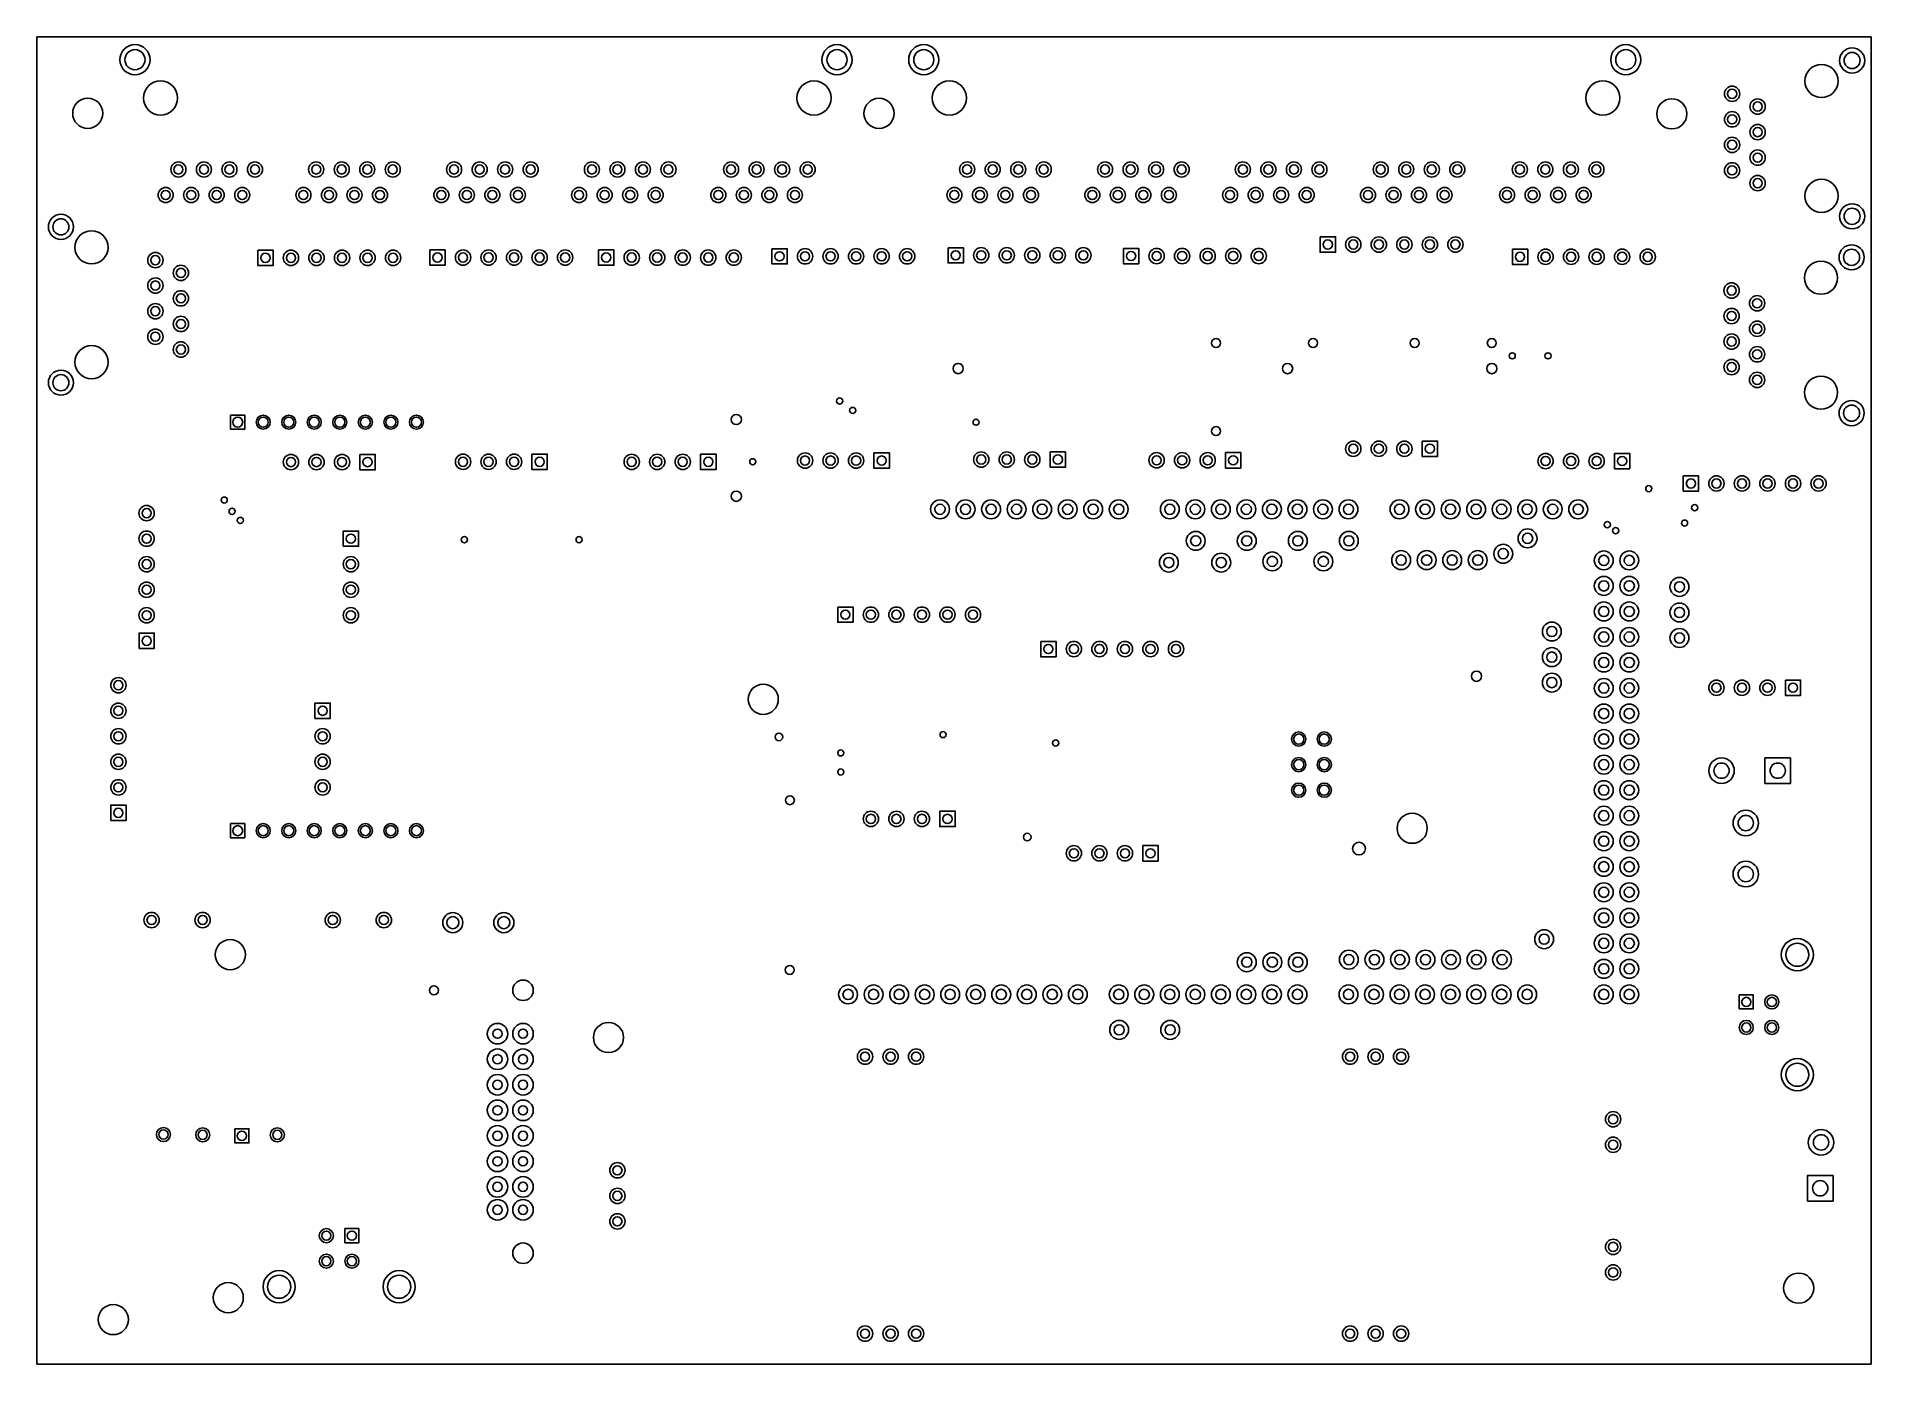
# Model space of a CAD drawing. Header units: millimetres. Extents: x -3 to 180, y -132 to 0.
import ezdxf

# ---------------------------------------------------------------- set-up
doc = ezdxf.new("R2010")
doc.units = ezdxf.units.MM

msp = doc.modelspace()

# ---------------------------------------------------------------- linework, layer by layer
for points in [[(-2.54, 0), (180, 0)], [(-2.54, -132.08), (-2.54, 0)], [(180, -132.08), (180, 0)], [(-2.54, -132.08), (180, -132.08)]]:
    msp.add_lwpolyline(points)
for points in [[(125.16, -19.91), (125.16, -21.44), (126.69, -21.44), (126.69, -19.91)], [(19.46, -21.24), (19.46, -22.76), (20.99, -22.76), (20.99, -21.24)], [(36.58, -21.21), (36.58, -22.73), (38.1, -22.73), (38.1, -21.21)], [(53.36, -21.21), (53.36, -22.74), (54.89, -22.74), (54.89, -21.21)], [(70.61, -21.09), (70.61, -22.61), (72.14, -22.61), (72.14, -21.09)], [(88.14, -20.99), (88.14, -22.51), (89.66, -22.51), (89.66, -20.99)], [(105.59, -21.06), (105.59, -22.59), (107.11, -22.59), (107.11, -21.06)], [(144.29, -21.14), (144.29, -22.66), (145.81, -22.66), (145.81, -21.14)], [(16.76, -37.65), (18.16, -37.65), (18.16, -39.05), (16.76, -39.05)], [(29.62, -41.56), (29.62, -43.08), (31.15, -43.08), (31.15, -41.56)], [(46.74, -41.53), (46.74, -43.05), (48.26, -43.05), (48.26, -41.53)], [(63.52, -41.53), (63.52, -43.06), (65.05, -43.06), (65.05, -41.53)], [(80.77, -41.41), (80.77, -42.93), (82.3, -42.93), (82.3, -41.41)], [(98.3, -41.31), (98.3, -42.83), (99.82, -42.83), (99.82, -41.31)], [(115.75, -41.38), (115.75, -42.91), (117.27, -42.91), (117.27, -41.38)], [(135.32, -40.23), (135.32, -41.76), (136.85, -41.76), (136.85, -40.23)], [(154.45, -41.46), (154.45, -42.98), (155.97, -42.98), (155.97, -41.46)], [(161.29, -43.69), (161.29, -45.21), (162.81, -45.21), (162.81, -43.69)], [(27.96, -50.7), (29.48, -50.7), (29.48, -49.18), (27.96, -49.18)], [(77.16, -56.74), (77.16, -58.26), (78.69, -58.26), (78.69, -56.74)], [(7.64, -60.86), (9.16, -60.86), (9.16, -59.34), (7.64, -59.34)], [(97.36, -60.16), (97.36, -61.69), (98.89, -61.69), (98.89, -60.16)], [(171.45, -64.01), (171.45, -65.53), (172.97, -65.53), (172.97, -64.01)], [(25.15, -67.82), (26.67, -67.82), (26.67, -66.29), (25.15, -66.29)], [(171.96, -71.75), (171.96, -74.29), (169.42, -74.29), (169.42, -71.75)], [(4.83, -77.98), (6.35, -77.98), (6.35, -76.45), (4.83, -76.45)], [(16.76, -78.29), (18.16, -78.29), (18.16, -79.69), (16.76, -79.69)], [(87.32, -77.06), (87.32, -78.58), (88.85, -78.58), (88.85, -77.06)], [(107.52, -80.48), (107.52, -82.01), (109.05, -82.01), (109.05, -80.48)], [(166.86, -96.73), (166.86, -95.33), (168.26, -95.33), (168.26, -96.73)], [(17.18, -108.65), (18.58, -108.65), (18.58, -110.05), (17.18, -110.05)], [(173.65, -115.84), (173.65, -113.3), (176.19, -113.3), (176.19, -115.84)], [(28.12, -118.58), (29.52, -118.58), (29.52, -119.98), (28.12, -119.98)]]:
    msp.add_lwpolyline(points, close=True)
for centre, radius in [((7.24, -2.29), 1.5), ((7.24, -2.29), 1), ((77.09, -2.29), 1.5), ((77.09, -2.29), 1), ((85.72, -2.29), 1.5), ((85.72, -2.29), 1), ((155.57, -2.29), 1.5), ((155.57, -2.29), 1), ((178.09, -2.37), 1.25), ((178.09, -2.37), 0.8), ((175.04, -4.41), 1.65), ((9.78, -6.1), 1.7), ((74.8, -6.1), 1.7), ((88.27, -6.1), 1.7), ((153.29, -6.1), 1.7), ((166.15, -5.68), 0.762), ((166.15, -5.68), 0.457), ((2.54, -7.62), 1.5), ((81.27, -7.63), 1.5), ((160.15, -7.68), 1.5), ((168.69, -6.95), 0.762), ((168.69, -6.95), 0.457), ((166.15, -8.22), 0.762), ((166.15, -8.22), 0.457), ((168.69, -9.49), 0.762), ((168.69, -9.49), 0.457), ((166.15, -10.76), 0.762), ((166.15, -10.76), 0.457), ((11.56, -13.21), 0.75), ((11.56, -13.21), 0.45), ((14.1, -13.21), 0.75), ((14.1, -13.21), 0.45), ((16.64, -13.21), 0.75), ((16.64, -13.21), 0.45), ((19.18, -13.21), 0.75), ((19.18, -13.21), 0.45), ((25.27, -13.21), 0.75), ((25.27, -13.21), 0.45), ((27.81, -13.21), 0.75), ((27.81, -13.21), 0.45), ((30.35, -13.21), 0.75), ((30.35, -13.21), 0.45), ((32.89, -13.21), 0.75), ((32.89, -13.21), 0.45), ((38.99, -13.21), 0.75), ((38.99, -13.21), 0.45), ((41.53, -13.21), 0.75), ((41.53, -13.21), 0.45), ((44.07, -13.21), 0.75), ((44.07, -13.21), 0.45), ((46.61, -13.21), 0.75), ((46.61, -13.21), 0.45), ((52.7, -13.21), 0.75), ((52.7, -13.21), 0.45), ((55.24, -13.21), 0.75), ((55.24, -13.21), 0.45), ((57.78, -13.21), 0.75), ((57.78, -13.21), 0.45), ((60.32, -13.21), 0.75), ((60.32, -13.21), 0.45), ((66.55, -13.21), 0.75), ((66.55, -13.21), 0.45), ((69.09, -13.21), 0.75), ((69.09, -13.21), 0.45), ((71.63, -13.21), 0.75), ((71.63, -13.21), 0.45), ((74.17, -13.21), 0.75), ((74.17, -13.21), 0.45), ((90.04, -13.21), 0.75), ((90.04, -13.21), 0.45), ((92.58, -13.21), 0.75), ((92.58, -13.21), 0.45), ((95.12, -13.21), 0.75), ((95.12, -13.21), 0.45), ((97.66, -13.21), 0.75), ((97.66, -13.21), 0.45), ((103.76, -13.21), 0.75), ((103.76, -13.21), 0.45), ((106.3, -13.21), 0.75), ((106.3, -13.21), 0.45), ((108.84, -13.21), 0.75), ((108.84, -13.21), 0.45), ((111.38, -13.21), 0.75), ((111.38, -13.21), 0.45), ((117.47, -13.21), 0.75), ((117.47, -13.21), 0.45), ((120.01, -13.21), 0.75), ((120.01, -13.21), 0.45), ((122.55, -13.21), 0.75), ((122.55, -13.21), 0.45), ((125.09, -13.21), 0.75), ((125.09, -13.21), 0.45), ((131.19, -13.21), 0.75), ((131.19, -13.21), 0.45), ((133.73, -13.21), 0.75), ((133.73, -13.21), 0.45), ((136.27, -13.21), 0.75), ((136.27, -13.21), 0.45), ((138.81, -13.21), 0.75), ((138.81, -13.21), 0.45), ((145.03, -13.21), 0.75), ((145.03, -13.21), 0.45), ((147.57, -13.21), 0.75), ((147.57, -13.21), 0.45), ((150.11, -13.21), 0.75), ((150.11, -13.21), 0.45), ((152.65, -13.21), 0.75), ((152.65, -13.21), 0.45), ((166.15, -13.3), 0.762), ((168.69, -12.03), 0.762), ((168.69, -12.03), 0.457), ((166.15, -13.3), 0.457), ((168.69, -14.57), 0.762), ((168.69, -14.57), 0.457), ((175.04, -15.84), 1.65), ((10.29, -15.75), 0.75), ((10.29, -15.75), 0.45), ((12.83, -15.75), 0.75), ((12.83, -15.75), 0.45), ((15.37, -15.75), 0.75), ((15.37, -15.75), 0.45), ((17.91, -15.75), 0.75), ((17.91, -15.75), 0.45), ((24, -15.75), 0.75), ((24, -15.75), 0.45), ((26.54, -15.75), 0.75), ((26.54, -15.75), 0.45), ((29.08, -15.75), 0.75), ((29.08, -15.75), 0.45), ((31.62, -15.75), 0.75), ((31.62, -15.75), 0.45), ((37.72, -15.75), 0.75), ((37.72, -15.75), 0.45), ((40.26, -15.75), 0.75), ((40.26, -15.75), 0.45), ((42.8, -15.75), 0.75), ((42.8, -15.75), 0.45), ((45.34, -15.75), 0.75), ((45.34, -15.75), 0.45), ((51.43, -15.75), 0.75), ((51.43, -15.75), 0.45), ((53.97, -15.75), 0.75), ((53.97, -15.75), 0.45), ((56.51, -15.75), 0.75), ((56.51, -15.75), 0.45), ((59.05, -15.75), 0.75), ((59.05, -15.75), 0.45), ((65.28, -15.75), 0.75), ((65.28, -15.75), 0.45), ((67.82, -15.75), 0.75), ((67.82, -15.75), 0.45), ((70.36, -15.75), 0.75), ((70.36, -15.75), 0.45), ((72.9, -15.75), 0.75), ((72.9, -15.75), 0.45), ((88.77, -15.75), 0.75), ((88.77, -15.75), 0.45), ((91.31, -15.75), 0.75), ((91.31, -15.75), 0.45), ((93.85, -15.75), 0.75), ((93.85, -15.75), 0.45), ((96.39, -15.75), 0.75), ((96.39, -15.75), 0.45), ((102.49, -15.75), 0.75), ((102.49, -15.75), 0.45), ((105.03, -15.75), 0.75), ((105.03, -15.75), 0.45), ((107.57, -15.75), 0.75), ((107.57, -15.75), 0.45), ((110.11, -15.75), 0.75), ((110.11, -15.75), 0.45), ((116.2, -15.75), 0.75), ((116.2, -15.75), 0.45), ((118.74, -15.75), 0.75), ((118.74, -15.75), 0.45), ((121.28, -15.75), 0.75), ((121.28, -15.75), 0.45), ((123.82, -15.75), 0.75), ((123.82, -15.75), 0.45), ((129.92, -15.75), 0.75), ((129.92, -15.75), 0.45), ((132.46, -15.75), 0.75), ((132.46, -15.75), 0.45), ((135, -15.75), 0.75), ((135, -15.75), 0.45), ((137.54, -15.75), 0.75), ((137.54, -15.75), 0.45), ((143.76, -15.75), 0.75), ((143.76, -15.75), 0.45), ((146.3, -15.75), 0.75), ((146.3, -15.75), 0.45), ((148.84, -15.75), 0.75), ((148.84, -15.75), 0.45), ((151.38, -15.75), 0.75), ((151.38, -15.75), 0.45), ((-0.13, -18.92), 1.25), ((-0.13, -18.92), 0.8), ((178.09, -17.87), 1.25), ((178.09, -17.87), 0.8), ((2.92, -20.96), 1.65), ((128.46, -20.68), 0.762), ((131, -20.68), 0.762), ((133.54, -20.68), 0.762), ((136.08, -20.68), 0.762), ((138.62, -20.68), 0.762), ((9.27, -22.23), 0.762), ((9.27, -22.23), 0.457), ((20.22, -22), 0.457), ((22.76, -22), 0.762), ((22.76, -22), 0.457), ((25.3, -22), 0.762), ((25.3, -22), 0.457), ((27.84, -22), 0.762), ((27.84, -22), 0.457), ((30.38, -22), 0.762), ((30.38, -22), 0.457), ((32.92, -22), 0.762), ((32.92, -22), 0.457), ((37.34, -21.97), 0.457), ((39.88, -21.97), 0.762), ((39.88, -21.97), 0.457), ((42.42, -21.97), 0.762), ((42.42, -21.97), 0.457), ((44.96, -21.97), 0.762), ((44.96, -21.97), 0.457), ((47.5, -21.97), 0.762), ((47.5, -21.97), 0.457), ((50.04, -21.97), 0.762), ((50.04, -21.97), 0.457), ((54.12, -21.97), 0.457), ((56.66, -21.98), 0.762), ((56.66, -21.97), 0.457), ((59.2, -21.98), 0.762), ((59.2, -21.97), 0.457), ((61.74, -21.98), 0.762), ((61.74, -21.97), 0.457), ((64.28, -21.98), 0.762), ((64.28, -21.97), 0.457), ((66.82, -21.98), 0.762), ((66.82, -21.97), 0.457), ((71.37, -21.85), 0.457), ((73.91, -21.85), 0.762), ((73.91, -21.85), 0.457), ((76.45, -21.85), 0.762), ((76.45, -21.85), 0.457), ((78.99, -21.85), 0.762), ((78.99, -21.85), 0.457), ((81.53, -21.85), 0.762), ((81.53, -21.85), 0.457), ((84.07, -21.85), 0.762), ((84.07, -21.85), 0.457), ((88.9, -21.75), 0.457), ((91.44, -21.75), 0.762), ((91.44, -21.75), 0.457), ((93.98, -21.75), 0.762), ((93.98, -21.75), 0.457), ((96.52, -21.75), 0.762), ((96.52, -21.75), 0.457), ((99.06, -21.75), 0.762), ((99.06, -21.75), 0.457), ((101.6, -21.75), 0.762), ((101.6, -21.75), 0.457), ((106.35, -21.82), 0.457), ((108.89, -21.82), 0.762), ((108.89, -21.82), 0.457), ((111.43, -21.82), 0.762), ((111.43, -21.82), 0.457), ((113.97, -21.82), 0.762), ((113.97, -21.82), 0.457), ((116.51, -21.82), 0.762), ((116.51, -21.82), 0.457), ((119.05, -21.82), 0.762), ((119.05, -21.82), 0.457), ((125.92, -20.67), 0.457), ((128.46, -20.67), 0.457), ((131, -20.67), 0.457), ((133.54, -20.67), 0.457), ((136.08, -20.67), 0.457), ((138.62, -20.67), 0.457), ((145.05, -21.9), 0.457), ((147.59, -21.9), 0.762), ((147.59, -21.9), 0.457), ((150.13, -21.9), 0.762), ((150.13, -21.9), 0.457), ((152.67, -21.9), 0.762), ((152.67, -21.9), 0.457), ((155.21, -21.9), 0.762), ((155.21, -21.9), 0.457), ((157.75, -21.9), 0.762), ((157.75, -21.9), 0.457), ((178.04, -21.95), 1.25), ((178.04, -21.95), 0.8), ((11.81, -23.5), 0.762), ((11.81, -23.5), 0.457), ((174.99, -23.98), 1.65), ((9.27, -24.76), 0.762), ((9.27, -24.76), 0.457), ((11.81, -26.03), 0.762), ((166.1, -25.25), 0.762), ((166.1, -25.25), 0.457), ((9.27, -27.31), 0.762), ((9.27, -27.31), 0.457), ((11.81, -26.03), 0.457), ((166.1, -27.79), 0.762), ((166.1, -27.79), 0.457), ((168.64, -26.52), 0.762), ((168.64, -26.52), 0.457), ((9.27, -29.85), 0.762), ((11.81, -28.58), 0.762), ((11.81, -28.58), 0.457), ((168.64, -29.06), 0.762), ((168.64, -29.06), 0.457), ((2.92, -32.38), 1.65), ((9.27, -29.85), 0.457), ((11.81, -31.12), 0.762), ((11.81, -31.12), 0.457), ((114.81, -30.48), 0.445), ((124.46, -30.48), 0.445), ((134.56, -30.48), 0.445), ((142.24, -30.48), 0.445), ((166.1, -30.33), 0.762), ((166.1, -30.33), 0.457), ((168.64, -31.6), 0.762), ((89.15, -33.02), 0.508), ((121.92, -33.02), 0.508), ((142.24, -33.02), 0.508), ((144.27, -31.75), 0.305), ((147.83, -31.75), 0.305), ((166.1, -32.87), 0.762), ((166.1, -32.87), 0.457), ((168.64, -31.6), 0.457), ((-0.13, -34.42), 1.25), ((-0.13, -34.42), 0.8), ((168.64, -34.14), 0.762), ((168.64, -34.14), 0.457), ((174.99, -35.41), 1.65), ((77.35, -36.25), 0.305), ((178.04, -37.45), 1.25), ((17.46, -38.35), 0.5), ((20, -38.35), 0.7), ((20, -38.35), 0.5), ((22.54, -38.35), 0.7), ((22.54, -38.35), 0.5), ((25.08, -38.35), 0.7), ((25.08, -38.35), 0.5), ((27.62, -38.35), 0.7), ((27.62, -38.35), 0.5), ((30.16, -38.35), 0.7), ((30.16, -38.35), 0.5), ((32.7, -38.35), 0.7), ((32.7, -38.35), 0.5), ((35.24, -38.35), 0.7), ((35.24, -38.35), 0.5), ((67.07, -38.09), 0.508), ((78.65, -37.18), 0.305), ((90.93, -38.35), 0.305), ((178.04, -37.45), 0.8), ((114.81, -39.24), 0.445), ((22.76, -42.32), 0.762), ((22.76, -42.32), 0.457), ((25.3, -42.32), 0.762), ((25.3, -42.32), 0.457), ((27.84, -42.32), 0.762), ((27.84, -42.32), 0.457), ((30.38, -42.32), 0.457), ((39.88, -42.29), 0.762), ((39.88, -42.29), 0.457), ((42.42, -42.29), 0.762), ((42.42, -42.29), 0.457), ((44.96, -42.29), 0.762), ((44.96, -42.29), 0.457), ((47.5, -42.29), 0.457), ((56.66, -42.3), 0.762), ((56.66, -42.29), 0.457), ((59.2, -42.3), 0.762), ((59.2, -42.29), 0.457), ((61.74, -42.3), 0.762), ((61.74, -42.29), 0.457), ((64.28, -42.29), 0.457), ((73.91, -42.17), 0.762), ((73.91, -42.17), 0.457), ((76.45, -42.17), 0.762), ((76.45, -42.17), 0.457), ((78.99, -42.17), 0.762), ((78.99, -42.17), 0.457), ((81.53, -42.17), 0.457), ((91.44, -42.07), 0.762), ((91.44, -42.07), 0.457), ((93.98, -42.07), 0.762), ((93.98, -42.07), 0.457), ((96.52, -42.07), 0.762), ((96.52, -42.07), 0.457), ((99.06, -42.07), 0.457), ((108.89, -42.14), 0.762), ((108.89, -42.14), 0.457), ((111.43, -42.14), 0.762), ((111.43, -42.14), 0.457), ((113.97, -42.14), 0.762), ((113.97, -42.14), 0.457), ((116.51, -42.14), 0.457), ((128.46, -41), 0.762), ((128.46, -40.99), 0.457), ((131, -41), 0.762), ((131, -40.99), 0.457), ((133.54, -41), 0.762), ((133.54, -40.99), 0.457), ((136.08, -40.99), 0.457), ((147.59, -42.22), 0.762), ((147.59, -42.22), 0.457), ((150.13, -42.22), 0.762), ((150.13, -42.22), 0.457), ((152.67, -42.22), 0.762), ((152.67, -42.22), 0.457), ((155.21, -42.22), 0.457), ((68.71, -42.29), 0.305), ((164.59, -44.45), 0.762), ((167.13, -44.45), 0.762), ((169.67, -44.45), 0.762), ((172.21, -44.45), 0.762), ((174.75, -44.45), 0.762), ((67.07, -45.72), 0.508), ((157.86, -44.96), 0.305), ((162.05, -44.45), 0.457), ((164.59, -44.45), 0.457), ((167.13, -44.45), 0.457), ((169.67, -44.45), 0.457), ((172.21, -44.45), 0.457), ((174.75, -44.45), 0.457), ((8.4, -47.4), 0.762), ((8.4, -47.4), 0.457), ((16.12, -46.1), 0.305), ((16.9, -47.22), 0.305), ((87.34, -47.02), 0.94), ((87.34, -47.02), 0.508), ((89.88, -47.02), 0.94), ((89.88, -47.02), 0.508), ((92.42, -47.02), 0.94), ((92.42, -47.02), 0.508), ((94.96, -47.02), 0.94), ((94.96, -47.02), 0.508), ((97.5, -47.02), 0.94), ((97.5, -47.02), 0.508), ((100.04, -47.02), 0.94), ((100.04, -47.02), 0.508), ((102.58, -47.02), 0.94), ((102.58, -47.02), 0.508), ((105.12, -47.02), 0.94), ((105.12, -47.02), 0.508), ((110.2, -47.02), 0.94), ((110.2, -47.02), 0.508), ((112.74, -47.02), 0.94), ((112.74, -47.02), 0.508), ((115.28, -47.02), 0.94), ((115.28, -47.02), 0.508), ((117.82, -47.02), 0.94), ((117.82, -47.02), 0.508), ((120.36, -47.02), 0.94), ((120.36, -47.02), 0.508), ((122.9, -47.02), 0.94), ((122.9, -47.02), 0.508), ((125.44, -47.02), 0.94), ((125.44, -47.02), 0.508), ((127.98, -47.02), 0.94), ((127.98, -47.02), 0.508), ((133.06, -47.02), 0.94), ((133.06, -47.02), 0.508), ((135.6, -47.02), 0.94), ((135.6, -47.02), 0.508), ((138.14, -47.02), 0.94), ((138.14, -47.02), 0.508), ((140.68, -47.02), 0.94), ((140.68, -47.02), 0.508), ((143.22, -47.02), 0.94), ((143.22, -47.02), 0.508), ((145.76, -47.02), 0.94), ((145.76, -47.02), 0.508), ((148.3, -47.02), 0.94), ((148.3, -47.02), 0.508), ((150.84, -47.02), 0.94), ((150.84, -47.02), 0.508), ((162.43, -46.86), 0.305), ((8.4, -49.94), 0.762), ((17.72, -48.13), 0.305), ((112.78, -50.16), 0.94), ((117.86, -50.16), 0.94), ((122.94, -50.16), 0.94), ((128.02, -50.16), 0.94), ((145.8, -49.91), 0.94), ((153.73, -48.55), 0.305), ((154.56, -49.15), 0.305), ((161.42, -48.39), 0.305), ((8.4, -49.94), 0.457), ((28.72, -49.94), 0.457), ((40.01, -50.04), 0.305), ((51.43, -50.04), 0.305), ((112.78, -50.16), 0.508), ((117.86, -50.16), 0.508), ((122.94, -50.16), 0.508), ((128.02, -50.16), 0.508), ((143.38, -51.44), 0.94), ((143.38, -51.43), 0.508), ((145.8, -49.91), 0.508), ((8.4, -52.48), 0.762), ((8.4, -52.48), 0.457), ((28.72, -52.48), 0.762), ((28.72, -52.48), 0.457), ((110.11, -52.32), 0.94), ((110.11, -52.32), 0.508), ((115.32, -52.32), 0.94), ((115.32, -52.32), 0.508), ((120.4, -52.2), 0.94), ((120.4, -52.2), 0.508), ((125.48, -52.2), 0.94), ((125.48, -52.2), 0.508), ((133.22, -52.07), 0.94), ((133.22, -52.07), 0.508), ((135.76, -52.07), 0.94), ((135.76, -52.07), 0.508), ((138.3, -52.07), 0.94), ((138.3, -52.07), 0.508), ((140.84, -52.07), 0.94), ((140.84, -52.07), 0.508), ((153.38, -52.1), 0.94), ((153.38, -52.1), 0.508), ((155.92, -52.1), 0.94), ((155.92, -52.1), 0.508), ((8.4, -55.02), 0.762), ((8.4, -55.02), 0.457), ((28.72, -55.02), 0.762), ((28.72, -55.02), 0.457), ((153.38, -54.64), 0.94), ((153.38, -54.64), 0.508), ((155.92, -54.64), 0.94), ((155.92, -54.64), 0.508), ((160.91, -54.74), 0.94), ((160.91, -54.74), 0.508), ((153.38, -57.18), 0.94), ((155.92, -57.18), 0.94), ((160.91, -57.28), 0.94), ((8.4, -57.56), 0.762), ((8.4, -57.56), 0.457), ((28.72, -57.56), 0.762), ((28.72, -57.56), 0.457), ((77.92, -57.5), 0.457), ((80.46, -57.5), 0.762), ((80.46, -57.5), 0.457), ((83, -57.5), 0.762), ((83, -57.5), 0.457), ((85.54, -57.5), 0.762), ((85.54, -57.5), 0.457), ((88.08, -57.5), 0.762), ((88.08, -57.5), 0.457), ((90.62, -57.5), 0.762), ((90.62, -57.5), 0.457), ((148.21, -59.18), 0.94), ((153.38, -57.18), 0.508), ((155.92, -57.18), 0.508), ((160.91, -57.28), 0.508), ((8.4, -60.1), 0.457), ((100.66, -60.92), 0.762), ((103.2, -60.92), 0.762), ((105.74, -60.92), 0.762), ((108.28, -60.92), 0.762), ((110.82, -60.92), 0.762), ((148.21, -59.18), 0.508), ((153.38, -59.72), 0.94), ((153.38, -59.72), 0.508), ((155.92, -59.72), 0.94), ((155.92, -59.72), 0.508), ((160.91, -59.82), 0.94), ((160.91, -59.82), 0.508), ((98.12, -60.92), 0.457), ((100.66, -60.92), 0.457), ((103.2, -60.92), 0.457), ((105.74, -60.92), 0.457), ((108.28, -60.92), 0.457), ((110.82, -60.92), 0.457), ((148.21, -61.72), 0.94), ((148.21, -61.72), 0.508), ((153.38, -62.26), 0.94), ((153.38, -62.26), 0.508), ((155.92, -62.26), 0.94), ((155.92, -62.26), 0.508), ((5.59, -64.52), 0.762), ((140.72, -63.63), 0.508), ((148.21, -64.26), 0.94), ((148.21, -64.26), 0.508), ((153.38, -64.8), 0.94), ((155.92, -64.8), 0.94), ((5.59, -64.52), 0.457), ((69.75, -65.92), 1.5), ((153.38, -64.8), 0.508), ((155.92, -64.8), 0.508), ((164.59, -64.77), 0.762), ((164.59, -64.77), 0.457), ((167.13, -64.77), 0.762), ((167.13, -64.77), 0.457), ((169.67, -64.77), 0.762), ((169.67, -64.77), 0.457), ((172.21, -64.77), 0.457), ((5.59, -67.06), 0.762), ((5.59, -67.06), 0.457), ((25.91, -67.06), 0.457), ((153.38, -67.34), 0.94), ((153.38, -67.34), 0.508), ((155.92, -67.34), 0.94), ((155.92, -67.34), 0.508), ((5.59, -69.6), 0.762), ((5.59, -69.6), 0.457), ((25.91, -69.6), 0.762), ((25.91, -69.6), 0.457), ((71.31, -69.66), 0.381), ((87.65, -69.43), 0.305), ((123.03, -69.88), 0.707), ((125.57, -69.88), 0.707), ((153.38, -69.88), 0.94), ((155.92, -69.88), 0.94), ((77.47, -71.25), 0.305), ((98.85, -70.27), 0.305), ((123.03, -69.88), 0.508), ((125.57, -69.88), 0.508), ((153.38, -69.88), 0.508), ((155.92, -69.88), 0.508), ((5.59, -72.14), 0.762), ((5.59, -72.14), 0.457), ((25.91, -72.14), 0.762), ((25.91, -72.14), 0.457), ((77.47, -73.15), 0.305), ((123.03, -72.42), 0.707), ((123.03, -72.42), 0.508), ((125.57, -72.42), 0.707), ((125.57, -72.42), 0.508), ((153.38, -72.42), 0.94), ((153.38, -72.42), 0.508), ((155.92, -72.42), 0.94), ((155.92, -72.42), 0.508), ((165.1, -73.02), 1.27), ((165.1, -73.02), 0.762), ((170.69, -73.02), 0.762), ((5.59, -74.68), 0.762), ((5.59, -74.68), 0.457), ((25.91, -74.68), 0.762), ((25.91, -74.68), 0.457), ((123.03, -74.96), 0.707), ((123.03, -74.96), 0.508), ((125.57, -74.96), 0.707), ((125.57, -74.96), 0.508), ((153.38, -74.96), 0.94), ((153.38, -74.96), 0.508), ((155.92, -74.96), 0.94), ((155.92, -74.96), 0.508), ((72.4, -75.96), 0.445), ((153.38, -77.5), 0.94), ((155.92, -77.5), 0.94), ((5.59, -77.22), 0.457), ((20, -78.99), 0.7), ((22.54, -78.99), 0.7), ((25.08, -78.99), 0.7), ((27.62, -78.99), 0.7), ((30.16, -78.99), 0.7), ((32.7, -78.99), 0.7), ((35.24, -78.99), 0.7), ((80.46, -77.82), 0.762), ((80.46, -77.82), 0.457), ((83, -77.82), 0.762), ((83, -77.82), 0.457), ((85.54, -77.82), 0.762), ((85.54, -77.82), 0.457), ((88.08, -77.82), 0.457), ((134.32, -78.75), 1.5), ((153.38, -77.5), 0.508), ((155.92, -77.5), 0.508), ((167.51, -78.23), 1.27), ((167.51, -78.23), 0.762), ((17.46, -78.99), 0.5), ((20, -78.99), 0.5), ((22.54, -78.99), 0.5), ((25.08, -78.99), 0.5), ((27.62, -78.99), 0.5), ((30.16, -78.99), 0.5), ((32.7, -78.99), 0.5), ((35.24, -78.99), 0.5), ((96.02, -79.63), 0.381), ((129.03, -80.77), 0.635), ((153.38, -80.04), 0.94), ((153.38, -80.04), 0.508), ((155.92, -80.04), 0.94), ((155.92, -80.04), 0.508), ((100.66, -81.24), 0.762), ((100.66, -81.24), 0.457), ((103.2, -81.24), 0.762), ((103.2, -81.24), 0.457), ((105.74, -81.24), 0.762), ((105.74, -81.24), 0.457), ((108.28, -81.24), 0.457), ((153.38, -82.58), 0.94), ((153.38, -82.58), 0.508), ((155.92, -82.58), 0.94), ((155.92, -82.58), 0.508), ((167.51, -83.31), 1.27), ((167.51, -83.31), 0.762), ((153.38, -85.12), 0.94), ((153.38, -85.12), 0.508), ((155.92, -85.12), 0.94), ((155.92, -85.12), 0.508), ((8.89, -87.88), 0.762), ((8.89, -87.88), 0.457), ((13.97, -87.88), 0.762), ((13.97, -87.88), 0.457), ((26.92, -87.88), 0.762), ((26.92, -87.88), 0.457), ((32, -87.88), 0.762), ((32, -87.88), 0.457), ((38.86, -88.14), 1), ((38.86, -88.14), 0.6), ((43.94, -88.14), 1), ((43.94, -88.14), 0.6), ((153.38, -87.66), 0.94), ((153.38, -87.66), 0.508), ((155.92, -87.66), 0.94), ((155.92, -87.66), 0.508), ((147.45, -89.79), 0.94), ((147.45, -89.79), 0.508), ((153.38, -90.2), 0.94), ((155.92, -90.2), 0.94), ((16.72, -91.32), 1.5), ((117.86, -92.08), 0.94), ((120.4, -92.08), 0.94), ((122.94, -92.08), 0.94), ((128.02, -91.82), 0.94), ((130.56, -91.82), 0.94), ((133.1, -91.82), 0.94), ((135.64, -91.82), 0.94), ((138.18, -91.82), 0.94), ((140.72, -91.82), 0.94), ((143.26, -91.82), 0.94), ((153.38, -90.2), 0.508), ((155.92, -90.2), 0.508), ((172.64, -91.33), 1.6), ((172.64, -91.33), 1.15), ((72.39, -92.84), 0.445), ((117.86, -92.07), 0.508), ((120.4, -92.07), 0.508), ((122.94, -92.07), 0.508), ((128.02, -91.82), 0.508), ((130.56, -91.82), 0.508), ((133.1, -91.82), 0.508), ((135.64, -91.82), 0.508), ((138.18, -91.82), 0.508), ((140.72, -91.82), 0.508), ((143.26, -91.82), 0.508), ((153.38, -92.74), 0.94), ((153.38, -92.74), 0.508), ((155.92, -92.74), 0.94), ((155.92, -92.74), 0.508), ((36.98, -94.87), 0.445), ((45.85, -94.87), 1.02), ((78.19, -95.28), 0.94), ((78.19, -95.28), 0.508), ((80.73, -95.28), 0.94), ((80.73, -95.28), 0.508), ((83.27, -95.28), 0.94), ((83.27, -95.28), 0.508), ((85.81, -95.28), 0.94), ((85.81, -95.28), 0.508), ((88.35, -95.28), 0.94), ((88.35, -95.28), 0.508), ((90.89, -95.28), 0.94), ((90.89, -95.28), 0.508), ((93.43, -95.28), 0.94), ((93.43, -95.28), 0.508), ((95.97, -95.28), 0.94), ((95.97, -95.28), 0.508), ((98.51, -95.28), 0.94), ((98.51, -95.28), 0.508), ((101.05, -95.28), 0.94), ((101.05, -95.28), 0.508), ((105.12, -95.28), 0.94), ((105.12, -95.28), 0.508), ((107.66, -95.28), 0.94), ((107.66, -95.28), 0.508), ((110.2, -95.28), 0.94), ((110.2, -95.28), 0.508), ((112.74, -95.28), 0.94), ((112.74, -95.28), 0.508), ((115.28, -95.28), 0.94), ((115.28, -95.28), 0.508), ((117.82, -95.28), 0.94), ((117.82, -95.28), 0.508), ((120.36, -95.28), 0.94), ((120.36, -95.28), 0.508), ((122.9, -95.28), 0.94), ((122.9, -95.28), 0.508), ((127.98, -95.28), 0.94), ((127.98, -95.28), 0.508), ((130.52, -95.28), 0.94), ((130.52, -95.28), 0.508), ((133.06, -95.28), 0.94), ((133.06, -95.28), 0.508), ((135.6, -95.28), 0.94), ((135.6, -95.28), 0.508), ((138.14, -95.28), 0.94), ((138.14, -95.28), 0.508), ((140.68, -95.28), 0.94), ((140.68, -95.28), 0.508), ((143.22, -95.28), 0.94), ((143.22, -95.28), 0.508), ((145.76, -95.28), 0.94), ((145.76, -95.28), 0.508), ((153.38, -95.28), 0.94), ((153.38, -95.28), 0.508), ((155.92, -95.28), 0.94), ((155.92, -95.28), 0.508), ((167.56, -96.03), 0.46), ((170.1, -96.03), 0.7), ((170.1, -96.03), 0.46), ((43.31, -99.19), 1.02), ((45.85, -99.19), 1.02), ((54.35, -99.57), 1.5), ((105.16, -98.81), 0.94), ((105.16, -98.81), 0.508), ((110.24, -98.81), 0.94), ((110.24, -98.81), 0.508), ((167.56, -98.57), 0.7), ((167.56, -98.57), 0.46), ((170.1, -98.57), 0.7), ((170.1, -98.57), 0.46), ((43.31, -99.19), 0.457), ((45.85, -99.19), 0.457), ((43.31, -101.73), 1.02), ((43.31, -101.73), 0.457), ((45.85, -101.73), 1.02), ((45.85, -101.73), 0.457), ((79.88, -101.47), 0.762), ((79.88, -101.47), 0.457), ((82.42, -101.47), 0.762), ((82.42, -101.47), 0.457), ((84.96, -101.47), 0.762), ((84.96, -101.47), 0.457), ((128.14, -101.47), 0.762), ((128.14, -101.47), 0.457), ((130.68, -101.47), 0.762), ((130.68, -101.47), 0.457), ((133.22, -101.47), 0.762), ((133.22, -101.47), 0.457), ((172.64, -103.27), 1.6), ((172.64, -103.27), 1.15), ((43.31, -104.27), 1.02), ((43.31, -104.27), 0.457), ((45.85, -104.27), 1.02), ((45.85, -104.27), 0.457), ((43.31, -106.81), 1.02), ((45.85, -106.81), 1.02), ((43.31, -106.81), 0.457), ((45.85, -106.81), 0.457), ((154.31, -107.7), 0.762), ((154.31, -107.7), 0.457), ((10.07, -109.22), 0.7), ((10.07, -109.22), 0.46), ((13.98, -109.25), 0.7), ((13.97, -109.25), 0.46), ((17.87, -109.35), 0.46), ((21.4, -109.25), 0.7), ((21.4, -109.25), 0.46), ((43.31, -109.35), 1.02), ((43.31, -109.35), 0.457), ((45.85, -109.35), 1.02), ((45.85, -109.35), 0.457), ((154.31, -110.24), 0.762), ((175, -110), 1.27), ((175, -110), 0.762), ((43.31, -111.89), 1.02), ((45.85, -111.89), 1.02), ((154.31, -110.24), 0.457), ((43.31, -111.89), 0.457), ((45.85, -111.89), 0.457), ((55.24, -112.78), 0.762), ((55.24, -112.78), 0.457), ((43.31, -114.43), 1.02), ((43.31, -114.43), 0.457), ((45.85, -114.43), 1.02), ((45.85, -114.43), 0.457), ((55.24, -115.32), 0.762), ((55.24, -115.32), 0.457), ((174.92, -114.57), 0.762), ((43.31, -116.71), 1.02), ((43.31, -116.71), 0.457), ((45.85, -116.71), 1.02), ((45.85, -116.71), 0.457), ((26.28, -119.28), 0.7), ((55.24, -117.86), 0.762), ((55.24, -117.86), 0.457), ((26.28, -119.28), 0.46), ((28.82, -119.28), 0.46), ((45.85, -121.03), 1.02), ((154.31, -120.4), 0.762), ((154.31, -120.4), 0.457), ((26.28, -121.82), 0.7), ((26.28, -121.82), 0.46), ((28.82, -121.82), 0.7), ((28.82, -121.82), 0.46), ((154.31, -122.94), 0.762), ((16.52, -125.45), 1.5), ((21.58, -124.36), 1.6), ((21.58, -124.36), 1.15), ((33.52, -124.36), 1.6), ((33.52, -124.36), 1.15), ((154.31, -122.94), 0.457), ((172.77, -124.5), 1.5), ((5.08, -127.63), 1.5), ((79.88, -129.03), 0.762), ((79.88, -129.03), 0.457), ((82.42, -129.03), 0.762), ((82.42, -129.03), 0.457), ((84.96, -129.03), 0.762), ((84.96, -129.03), 0.457), ((128.14, -129.03), 0.762), ((128.14, -129.03), 0.457), ((130.68, -129.03), 0.762), ((130.68, -129.03), 0.457), ((133.22, -129.03), 0.762), ((133.22, -129.03), 0.457)]:
    msp.add_circle(centre, radius)

doc.saveas('drawing.dxf')
